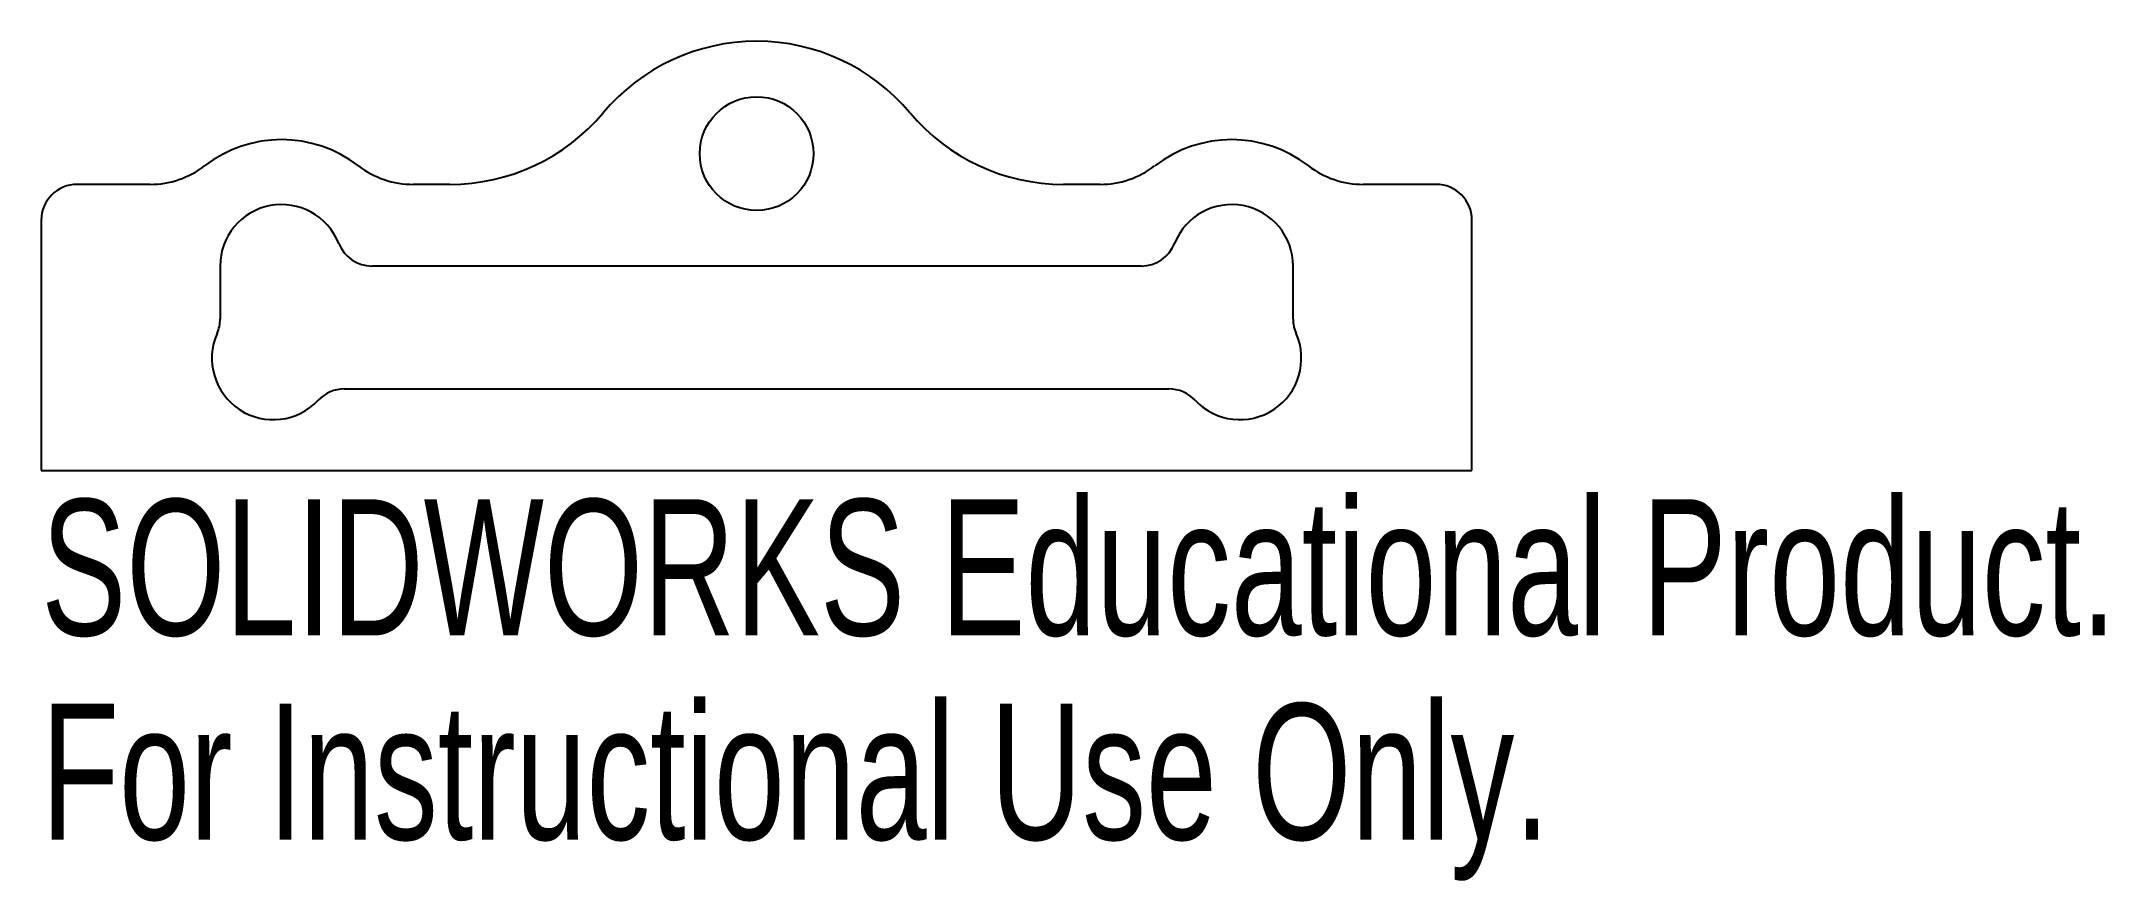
# Model space of a CAD drawing. Header units: inches. Extents: x -1 to 1.88, y -0.77 to 0.4.
import ezdxf

# ---------------------------------------------------------------- set-up
doc = ezdxf.new("R2010")
doc.units = ezdxf.units.IN
doc.header["$MEASUREMENT"] = 0
doc.styles.add('SLDTEXTSTYLE0', font='TXT', dxfattribs={"width": 0.7})

msp = doc.modelspace()

# ---------------------------------------------------------------- linework, layer by layer
at = {"color": 7, "linetype": 'Continuous', "lineweight": 25}
for p, q in [((-0.8479, 0.2), (-0.95, 0.2)), ((-0.4289, 0.2), (-0.4802, 0.2)), ((0.4802, 0.2), (0.4289, 0.2)), ((0.95, 0.2), (0.8479, 0.2)), ((-1, 0.15), (-1, -0.2)), ((1, -0.2), (1, 0.15)), ((-0.75, 0.0859), (-0.75, 0.0118)), ((0.5377, 0.0859), (-0.5377, 0.0859)), ((0.75, 0.0118), (0.75, 0.0859)), ((-0.5764, -0.0859), (0.5764, -0.0859)), ((-1, -0.2), (1, -0.2))]:
    msp.add_line(p, q, dxfattribs=at)
msp.add_circle((0, 0.243), 0.0795, dxfattribs=at)
for centre, radius, start, end in [((0, 0.1201), 0.2799, 40, 140), ((-0.4289, 0.4799), 0.2799, 270, 320), ((0.4289, 0.4799), 0.2799, 220, 270), ((-0.6641, 0.0859), 0.1766, 52.4429, 127.5571), ((0.6641, 0.0859), 0.1766, 52.4429, 127.5571), ((-0.8479, 0.325), 0.125, 270, 307.5571), ((-0.4802, 0.325), 0.125, 232.4429, 270), ((0.4802, 0.325), 0.125, 270, 307.5571), ((0.8479, 0.325), 0.125, 232.4429, 270), ((-0.95, 0.15), 0.05, 90, 180), ((0.95, 0.15), 0.05, 0, 90), ((-0.6641, 0.0859), 0.0859, 21.581, 180), ((0.6641, 0.0859), 0.0859, 0, 158.419), ((-0.5377, 0.1359), 0.05, 201.581, 270), ((0.5377, 0.1359), 0.05, 270, 338.419), ((-0.8, 0.0118), 0.05, 336.2489, 0), ((0.8, 0.0118), 0.05, 180, 203.7511), ((-0.6756, -0.043), 0.0859, 156.2489, 316.8502), ((0.6756, -0.043), 0.0859, 223.1498, 23.7511), ((-0.5764, -0.1359), 0.05, 90, 136.8502), ((0.5764, -0.1359), 0.05, 43.1498, 90)]:
    msp.add_arc(centre, radius, start, end, dxfattribs=at)

# ---------------------------------------------------------------- texts
at = {"color": 7, "linetype": 'Continuous', "char_height": 0.1903, "attachment_point": 1, "style": 'SLDTEXTSTYLE0'}
for s, insert in [('SOLIDWORKS Educational Product.', (-1, -0.2401)), ('For Instructional Use Only.', (-1, -0.5256))]:
    msp.add_mtext(s, dxfattribs=dict(at, insert=insert))

doc.saveas('drawing.dxf')
